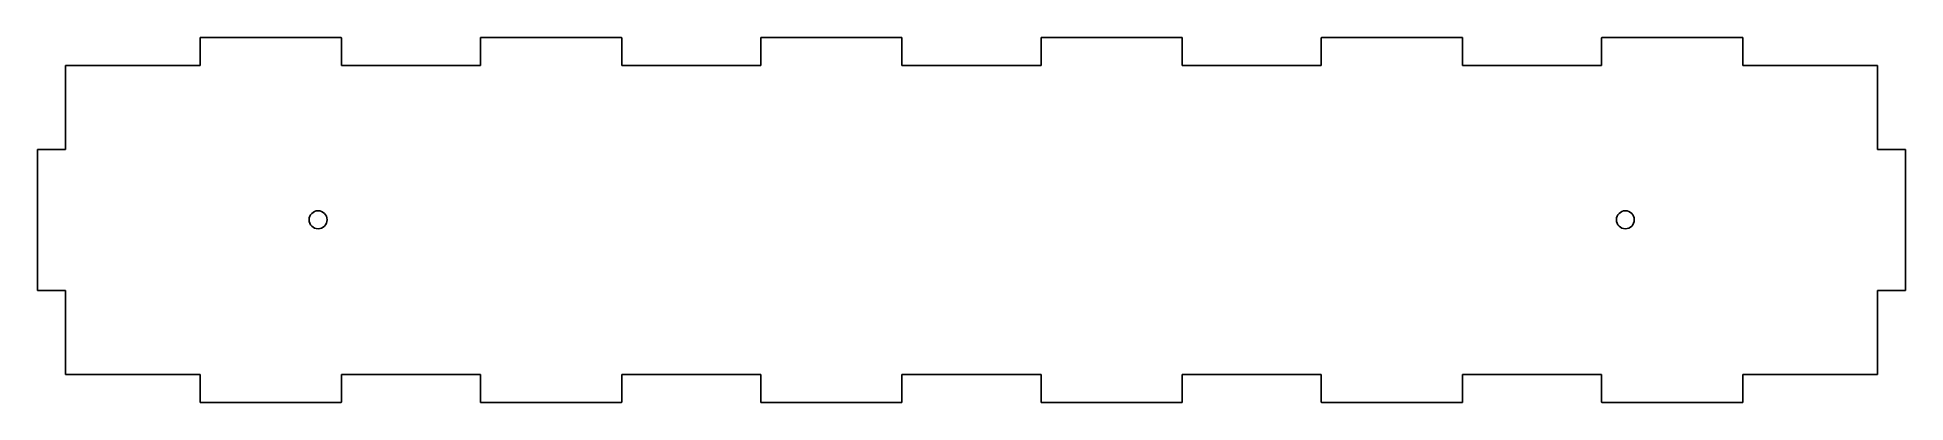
# Model space of a CAD drawing. Header units: millimetres. Extents: x -167 to 167, y -33 to 33.
import ezdxf

# ---------------------------------------------------------------- set-up
doc = ezdxf.new("R2010")
doc.units = ezdxf.units.MM

msp = doc.modelspace()

# ---------------------------------------------------------------- linework, layer by layer
at = {"color": 7, "linetype": 'Continuous', "lineweight": 25}
for p, q in [((-137.59, 32.54), (-137.6, 32.52)), ((-137.6, 32.52), (-137.6, 27.6)), ((-137.58, 32.55), (-137.59, 32.54)), ((-137.57, 32.57), (-137.58, 32.55)), ((-137.56, 32.58), (-137.57, 32.57)), ((-137.52, 32.6), (-137.56, 32.58)), ((-112.48, 32.6), (-137.52, 32.6)), ((-112.46, 32.59), (-112.48, 32.6)), ((-112.45, 32.58), (-112.46, 32.59)), ((-112.43, 32.57), (-112.45, 32.58)), ((-112.42, 32.56), (-112.43, 32.57)), ((-112.4, 32.52), (-112.42, 32.56)), ((-112.4, 27.6), (-112.4, 32.52)), ((-87.59, 32.54), (-87.6, 32.52)), ((-87.6, 32.52), (-87.6, 27.6)), ((-87.58, 32.55), (-87.59, 32.54)), ((-87.57, 32.57), (-87.58, 32.55)), ((-87.56, 32.58), (-87.57, 32.57)), ((-87.52, 32.6), (-87.56, 32.58)), ((-62.48, 32.6), (-87.52, 32.6)), ((-62.46, 32.59), (-62.48, 32.6)), ((-62.45, 32.58), (-62.46, 32.59)), ((-62.43, 32.57), (-62.45, 32.58)), ((-62.42, 32.56), (-62.43, 32.57)), ((-62.4, 32.52), (-62.42, 32.56)), ((-62.4, 27.6), (-62.4, 32.52)), ((-37.59, 32.54), (-37.6, 32.52)), ((-37.6, 32.52), (-37.6, 27.6)), ((-37.58, 32.55), (-37.59, 32.54)), ((-37.57, 32.57), (-37.58, 32.55)), ((-37.56, 32.58), (-37.57, 32.57)), ((-37.52, 32.6), (-37.56, 32.58)), ((-12.48, 32.6), (-37.52, 32.6)), ((-12.46, 32.59), (-12.48, 32.6)), ((-12.45, 32.58), (-12.46, 32.59)), ((-12.43, 32.57), (-12.45, 32.58)), ((-12.42, 32.56), (-12.43, 32.57)), ((-12.4, 32.52), (-12.42, 32.56)), ((-12.4, 27.6), (-12.4, 32.52)), ((12.41, 32.54), (12.4, 32.52)), ((12.4, 32.52), (12.4, 27.6)), ((12.42, 32.55), (12.41, 32.54)), ((12.43, 32.57), (12.42, 32.55)), ((12.44, 32.58), (12.43, 32.57)), ((12.48, 32.6), (12.44, 32.58)), ((37.52, 32.6), (12.48, 32.6)), ((37.54, 32.59), (37.52, 32.6)), ((37.55, 32.58), (37.54, 32.59)), ((37.57, 32.57), (37.55, 32.58)), ((37.58, 32.56), (37.57, 32.57)), ((37.6, 32.52), (37.58, 32.56)), ((37.6, 27.6), (37.6, 32.52)), ((62.41, 32.54), (62.4, 32.52)), ((62.4, 32.52), (62.4, 27.6)), ((62.42, 32.55), (62.41, 32.54)), ((62.43, 32.57), (62.42, 32.55)), ((62.44, 32.58), (62.43, 32.57)), ((62.48, 32.6), (62.44, 32.58)), ((87.52, 32.6), (62.48, 32.6)), ((87.54, 32.59), (87.52, 32.6)), ((87.55, 32.58), (87.54, 32.59)), ((87.57, 32.57), (87.55, 32.58)), ((87.58, 32.56), (87.57, 32.57)), ((87.6, 32.52), (87.58, 32.56)), ((87.6, 27.6), (87.6, 32.52)), ((112.41, 32.54), (112.4, 32.52)), ((112.4, 32.52), (112.4, 27.6)), ((112.42, 32.55), (112.41, 32.54)), ((112.43, 32.57), (112.42, 32.55)), ((112.44, 32.58), (112.43, 32.57)), ((112.48, 32.6), (112.44, 32.58)), ((137.52, 32.6), (112.48, 32.6)), ((137.54, 32.59), (137.52, 32.6)), ((137.55, 32.58), (137.54, 32.59)), ((137.57, 32.57), (137.55, 32.58)), ((137.58, 32.56), (137.57, 32.57)), ((137.6, 32.52), (137.58, 32.56)), ((137.6, 27.6), (137.6, 32.52)), ((-161.63, 27.54), (-161.64, 27.52)), ((-161.64, 27.52), (-161.64, 12.6)), ((-161.62, 27.55), (-161.63, 27.54)), ((-161.61, 27.57), (-161.62, 27.55)), ((-161.6, 27.58), (-161.61, 27.57)), ((-161.56, 27.6), (-161.6, 27.58)), ((-137.6, 27.6), (-161.56, 27.6)), ((-87.6, 27.6), (-112.4, 27.6)), ((-37.6, 27.6), (-62.4, 27.6)), ((12.4, 27.6), (-12.4, 27.6)), ((62.4, 27.6), (37.6, 27.6)), ((112.4, 27.6), (87.6, 27.6)), ((161.56, 27.6), (137.6, 27.6)), ((161.58, 27.59), (161.56, 27.6)), ((161.59, 27.58), (161.58, 27.59)), ((161.61, 27.57), (161.59, 27.58)), ((161.62, 27.56), (161.61, 27.57)), ((161.64, 27.52), (161.62, 27.56)), ((161.64, 12.6), (161.64, 27.52)), ((-166.63, 12.54), (-166.64, 12.52)), ((-166.64, 12.52), (-166.64, -12.52)), ((-166.62, 12.55), (-166.63, 12.54)), ((-166.61, 12.57), (-166.62, 12.55)), ((-166.6, 12.58), (-166.61, 12.57)), ((-166.56, 12.6), (-166.6, 12.58)), ((-161.64, 12.6), (-166.56, 12.6)), ((166.56, 12.6), (161.64, 12.6)), ((166.58, 12.59), (166.56, 12.6)), ((166.59, 12.58), (166.58, 12.59)), ((166.61, 12.57), (166.59, 12.58)), ((166.62, 12.56), (166.61, 12.57)), ((166.64, 12.52), (166.62, 12.56)), ((166.64, -12.52), (166.64, 12.52)), ((-166.64, -12.52), (-166.62, -12.56)), ((-166.62, -12.56), (-166.61, -12.57)), ((-166.61, -12.57), (-166.59, -12.58)), ((-166.59, -12.58), (-166.58, -12.59)), ((-166.58, -12.59), (-166.56, -12.6)), ((-166.56, -12.6), (-161.64, -12.6)), ((-161.64, -12.6), (-161.64, -27.52)), ((161.64, -27.52), (161.64, -12.6)), ((161.64, -12.6), (166.56, -12.6)), ((166.56, -12.6), (166.6, -12.58)), ((166.6, -12.58), (166.61, -12.57)), ((166.61, -12.57), (166.62, -12.55)), ((166.62, -12.55), (166.63, -12.54)), ((166.63, -12.54), (166.64, -12.52)), ((-161.64, -27.52), (-161.62, -27.56)), ((-161.62, -27.56), (-161.61, -27.57)), ((-161.61, -27.57), (-161.59, -27.58)), ((-161.59, -27.58), (-161.58, -27.59)), ((-161.58, -27.59), (-161.56, -27.6)), ((-161.56, -27.6), (-137.6, -27.6)), ((-137.6, -27.6), (-137.6, -32.52)), ((-112.4, -32.52), (-112.4, -27.6)), ((-112.4, -27.6), (-87.6, -27.6)), ((-87.6, -27.6), (-87.6, -32.52)), ((-62.4, -32.52), (-62.4, -27.6)), ((-62.4, -27.6), (-37.6, -27.6)), ((-37.6, -27.6), (-37.6, -32.52)), ((-12.4, -32.52), (-12.4, -27.6)), ((-12.4, -27.6), (12.4, -27.6)), ((12.4, -27.6), (12.4, -32.52)), ((37.6, -32.52), (37.6, -27.6)), ((37.6, -27.6), (62.4, -27.6)), ((62.4, -27.6), (62.4, -32.52)), ((87.6, -32.52), (87.6, -27.6)), ((87.6, -27.6), (112.4, -27.6)), ((112.4, -27.6), (112.4, -32.52)), ((137.6, -32.52), (137.6, -27.6)), ((137.6, -27.6), (161.56, -27.6)), ((161.56, -27.6), (161.6, -27.58)), ((161.6, -27.58), (161.61, -27.57)), ((161.61, -27.57), (161.62, -27.55)), ((161.62, -27.55), (161.63, -27.54)), ((161.63, -27.54), (161.64, -27.52)), ((-137.6, -32.52), (-137.58, -32.56)), ((-137.58, -32.56), (-137.57, -32.57)), ((-137.57, -32.57), (-137.55, -32.58)), ((-137.55, -32.58), (-137.54, -32.59)), ((-137.54, -32.59), (-137.52, -32.6)), ((-137.52, -32.6), (-112.48, -32.6)), ((-112.48, -32.6), (-112.44, -32.58)), ((-112.44, -32.58), (-112.43, -32.57)), ((-112.43, -32.57), (-112.42, -32.55)), ((-112.42, -32.55), (-112.41, -32.54)), ((-112.41, -32.54), (-112.4, -32.52)), ((-87.6, -32.52), (-87.58, -32.56)), ((-87.58, -32.56), (-87.57, -32.57)), ((-87.57, -32.57), (-87.55, -32.58)), ((-87.55, -32.58), (-87.54, -32.59)), ((-87.54, -32.59), (-87.52, -32.6)), ((-87.52, -32.6), (-62.48, -32.6)), ((-62.48, -32.6), (-62.44, -32.58)), ((-62.44, -32.58), (-62.43, -32.57)), ((-62.43, -32.57), (-62.42, -32.55)), ((-62.42, -32.55), (-62.41, -32.54)), ((-62.41, -32.54), (-62.4, -32.52)), ((-37.6, -32.52), (-37.58, -32.56)), ((-37.58, -32.56), (-37.57, -32.57)), ((-37.57, -32.57), (-37.55, -32.58)), ((-37.55, -32.58), (-37.54, -32.59)), ((-37.54, -32.59), (-37.52, -32.6)), ((-37.52, -32.6), (-12.48, -32.6)), ((-12.48, -32.6), (-12.44, -32.58)), ((-12.44, -32.58), (-12.43, -32.57)), ((-12.43, -32.57), (-12.42, -32.55)), ((-12.42, -32.55), (-12.41, -32.54)), ((-12.41, -32.54), (-12.4, -32.52)), ((12.4, -32.52), (12.42, -32.56)), ((12.42, -32.56), (12.43, -32.57)), ((12.43, -32.57), (12.45, -32.58)), ((12.45, -32.58), (12.46, -32.59)), ((12.46, -32.59), (12.48, -32.6)), ((12.48, -32.6), (37.52, -32.6)), ((37.52, -32.6), (37.56, -32.58)), ((37.56, -32.58), (37.57, -32.57)), ((37.57, -32.57), (37.58, -32.55)), ((37.58, -32.55), (37.59, -32.54)), ((37.59, -32.54), (37.6, -32.52)), ((62.4, -32.52), (62.42, -32.56)), ((62.42, -32.56), (62.43, -32.57)), ((62.43, -32.57), (62.45, -32.58)), ((62.45, -32.58), (62.46, -32.59)), ((62.46, -32.59), (62.48, -32.6)), ((62.48, -32.6), (87.52, -32.6)), ((87.52, -32.6), (87.56, -32.58)), ((87.56, -32.58), (87.57, -32.57)), ((87.57, -32.57), (87.58, -32.55)), ((87.58, -32.55), (87.59, -32.54)), ((87.59, -32.54), (87.6, -32.52)), ((112.4, -32.52), (112.42, -32.56)), ((112.42, -32.56), (112.43, -32.57)), ((112.43, -32.57), (112.45, -32.58)), ((112.45, -32.58), (112.46, -32.59)), ((112.46, -32.59), (112.48, -32.6)), ((112.48, -32.6), (137.52, -32.6)), ((137.52, -32.6), (137.56, -32.58)), ((137.56, -32.58), (137.57, -32.57)), ((137.57, -32.57), (137.58, -32.55)), ((137.58, -32.55), (137.59, -32.54)), ((137.59, -32.54), (137.6, -32.52))]:
    msp.add_line(p, q, dxfattribs=at)
for centre in [(-116.56, 0.04), (116.64, 0.04)]:
    msp.add_circle(centre, 1.6, dxfattribs=at)

doc.saveas('drawing.dxf')
